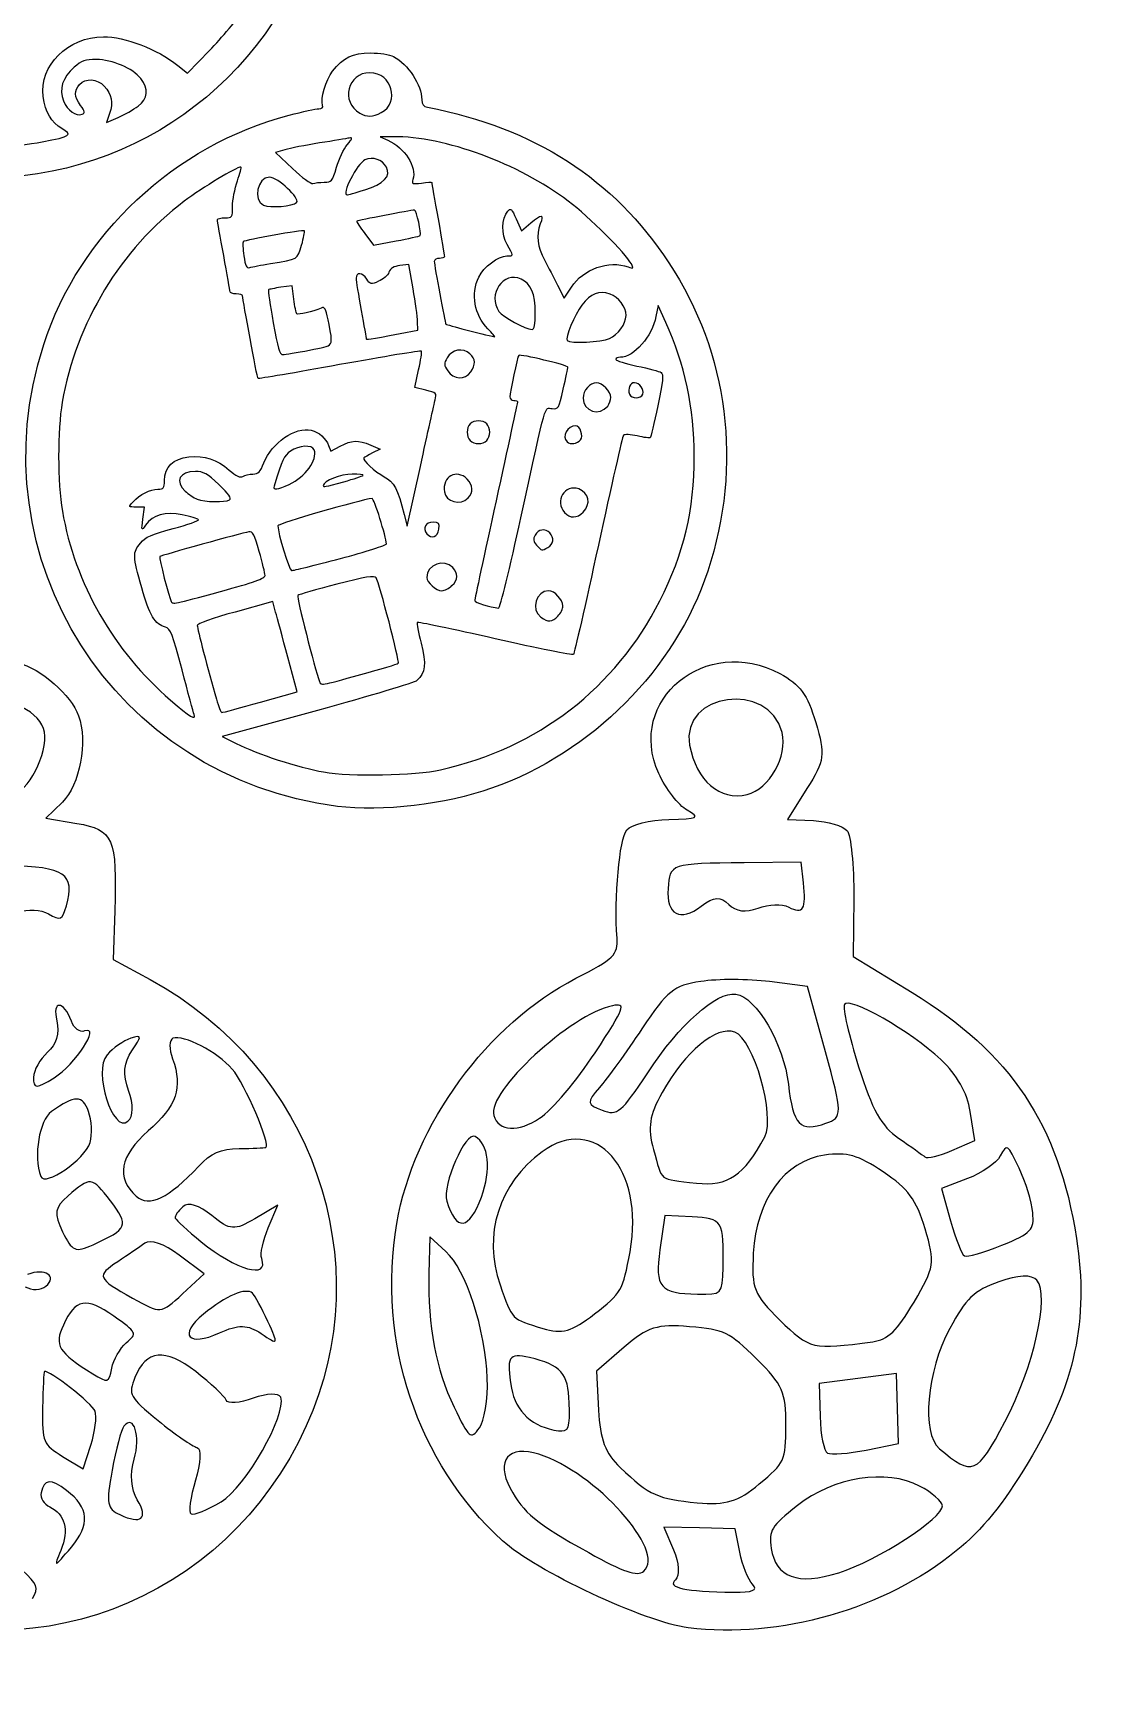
# Model space of a CAD drawing. Extents: x 0 to 701, y 0 to 378.
# Drawn here: x 567 to 700.9, y 7.7 to 216.4 of the extents above; entities that cross this region are included whole.
import ezdxf

# ---------------------------------------------------------------- set-up
doc = ezdxf.new("R2010")
doc.units = 0
doc.layers.add('Calque_1', color=7, linetype='CONTINUOUS')

msp = doc.modelspace()

# ---------------------------------------------------------------- linework, layer by layer
at = {"layer": 'Calque_1', "color": 7}
for p, q in [((586.610467, 211.324626), (589.398323, 214.200136)), ((585.360863, 212.308171), (586.610467, 211.324626)), ((580.332122, 207.14538), (580.332122, 207.14538)), ((576.714353, 206.198021), (576.330255, 205.08068)), ((576.330255, 205.08068), (577.808413, 205.71431)), ((611.162437, 206.320127), (611.162437, 206.320127)), ((568.188646, 202.612862), (568.188468, 202.612806)), ((612.648497, 203.263124), (611.025353, 203.250507)), ((611.025353, 203.250507), (611.995955, 202.8253)), ((598.962471, 201.604275), (597.776467, 201.251776)), ((597.776467, 201.251776), (599.9222, 199.220407)), ((603.933554, 197.485235), (603.933554, 197.485235)), ((609.073531, 196.532973), (609.073531, 196.532973)), ((600.443896, 194.921408), (600.443896, 194.921408)), ((628.284978, 192.839553), (628.940194, 191.34996)), ((628.940194, 191.34996), (630.156304, 192.363294)), ((609.084029, 190.983966), (610.18817, 189.529761)), ((610.18817, 189.529761), (613.060859, 190.048798)), ((616.096124, 190.732833), (616.096124, 190.732833)), ((597.109367, 187.180512), (597.109367, 187.180512)), ((614.652966, 187.054638), (613.536742, 186.923575)), ((615.205819, 183.985504), (614.652966, 187.054638)), ((599.890687, 184.368373), (598.44535, 184.169134)), ((600.089648, 182.679172), (599.890687, 184.368373)), ((633.544906, 184.426645), (634.379474, 182.789438)), ((634.379474, 182.789438), (635.290002, 184.194824)), ((646.277799, 181.881518), (646.014287, 180.461336)), ((647.271021, 179.713998), (646.277799, 181.881518)), ((615.823976, 178.714616), (615.791314, 179.815489)), ((630.699689, 180.932347), (630.699689, 180.932347)), ((613.584616, 178.300432), (615.823976, 178.714616)), ((613.584616, 178.300432), (613.584616, 178.300432)), ((624.703832, 178.905635), (624.703832, 178.905635)), ((640.126001, 177.673857), (640.126001, 177.673857)), ((602.067932, 176.200454), (602.067932, 176.200454)), ((615.431124, 171.480088), (615.917366, 173.708396)), ((622.523893, 173.427612), (622.523893, 173.427612)), ((616.831855, 171.125384), (615.431124, 171.480088)), ((639.897052, 169.106833), (639.897052, 169.106833)), ((644.341605, 170.625594), (644.341605, 170.625535)), ((604.497578, 164.102613), (604.774381, 163.374686)), ((604.774381, 163.374686), (605.975696, 164.022177)), ((609.835982, 164.164133), (611.025353, 163.65854)), ((611.025353, 163.65854), (610.065624, 163.156511)), ((624.557458, 164.734021), (624.557458, 164.734021)), ((636.441066, 164.80998), (636.441066, 164.80998)), ((614.478228, 153.892201), (616.134292, 161.452515)), ((599.508669, 159.165143), (599.508669, 159.165143)), ((606.436307, 159.514419), (606.436307, 159.514419)), ((591.920249, 157.21952), (591.920249, 157.21952)), ((622.199276, 157.454035), (622.199276, 157.454035)), ((581.153182, 156.305051), (580.124267, 156.305051)), ((580.942455, 154.776921), (581.153182, 156.305051)), ((614.100152, 155.339895), (614.478228, 153.892201)), ((628.889725, 154.938447), (628.889725, 154.938447)), ((636.777944, 155.66162), (636.777944, 155.66162)), ((618.484452, 153.492813), (618.484452, 153.492813)), ((632.320259, 151.168936), (632.320259, 151.168936)), ((605.986807, 149.775256), (605.986807, 149.775256)), ((620.142734, 146.331828), (620.142734, 146.331828)), ((590.789903, 145.594354), (590.789903, 145.594354)), ((597.430122, 144.306245), (592.633103, 142.986603)), ((597.777438, 142.986603), (597.430122, 144.306245)), ((633.578855, 142.471225), (633.578855, 142.471225)), ((600.527739, 132.867007), (599.326247, 137.266974)), ((608.573959, 135.05168), (608.573959, 135.05168)), ((595.838867, 131.556496), (600.527739, 132.867007)), ((595.838867, 131.556496), (595.838867, 131.556496)), ((587.433329, 130.004717), (587.43319, 130.004717)), ((603.067552, 130.50619), (590.992192, 127.219198)), ((590.992192, 127.219198), (592.793085, 126.303402)), ((618.703142, 122.982817), (618.703142, 122.982817)), ((657.585004, 119.855469), (657.585004, 119.855469)), ((665.157578, 120.595063), (662.684178, 116.693538)), ((570.729568, 118.881361), (568.61515, 116.839179)), ((605.621725, 118.339619), (605.621725, 118.339619)), ((568.61515, 116.839179), (572.572708, 116.172872)), ((662.684178, 116.693538), (665.99278, 116.532686)), ((664.413805, 111.259467), (657.212137, 111.189964)), ((664.718932, 108.664532), (664.413805, 111.259467)), ((671.096906, 106.755869), (671.021679, 99.314338)), ((577.370499, 105.08192), (577.169894, 98.927765)), ((651.76327, 105.697779), (651.763131, 105.697541)), ((577.169894, 98.927765), (581.86556, 96.376425)), ((671.021679, 99.314338), (678.510311, 94.724362)), ((665.231616, 95.477088), (660.40663, 96.111902)), ((667.516751, 87.206336), (665.231616, 95.477088)), ((568.848001, 87.148163), (568.848001, 87.148104)), ((576.391915, 86.829033), (576.391915, 86.829033)), ((584.707846, 86.318685), (584.707846, 86.318685)), ((644.971488, 84.565924), (644.971488, 84.565825)), ((569.334323, 79.628157), (569.334323, 79.628058)), ((686.464765, 75.980875), (685.877229, 79.628513)), ((631.253216, 78.787013), (631.253216, 78.787013)), ((683.538735, 74.707939), (686.464765, 75.980875)), ((683.538735, 74.707939), (683.538735, 74.707939)), ((685.509552, 71.126892), (682.224045, 69.880595)), ((571.432538, 68.922372), (571.432538, 68.922372)), ((651.138359, 70.566175), (651.138359, 70.566175)), ((682.224045, 69.880595), (683.372753, 65.769156)), ((598.056241, 67.771308), (595.158694, 66.052773)), ((596.839596, 64.903709), (598.056241, 67.771308)), ((623.876731, 68.787288), (623.876731, 68.787288)), ((585.05738, 66.115621), (585.05738, 66.115621)), ((647.127559, 66.449784), (646.517642, 62.090203)), ((650.606957, 66.279187), (647.127559, 66.449784)), ((617.320831, 63.730521), (617.214546, 59.080192)), ((619.37141, 61.876644), (617.320831, 63.730521)), ((689.875372, 62.689603), (689.875372, 62.689603)), ((577.757726, 60.596339), (577.757726, 60.596339)), ((588.719517, 59.057414), (585.546157, 61.436632)), ((585.968165, 56.509303), (588.719517, 59.057414)), ((651.283524, 56.481038), (651.283524, 56.481038)), ((570.853203, 52.561093), (570.853203, 52.561093)), ((588.616263, 53.940513), (588.616263, 53.940513)), ((631.673461, 52.121457), (631.673461, 52.121457)), ((673.503536, 50.450974), (673.503536, 50.450974)), ((641.968587, 49.738655), (638.474493, 46.701964)), ((638.474493, 46.701964), (638.71806, 41.779408)), ((676.504575, 46.426211), (671.612681, 45.792347)), ((676.630528, 41.977043), (676.504575, 46.426211)), ((579.933763, 45.910159), (579.933763, 45.910159)), ((624.621177, 45.775808), (624.621177, 45.775808)), ((671.612681, 45.792347), (666.720687, 45.158424)), ((666.720687, 45.158424), (666.824951, 40.956764)), ((568.231865, 42.057756), (568.231865, 42.057756)), ((676.756421, 37.527954), (676.630528, 41.977043)), ((690.263847, 40.295071), (690.263847, 40.295071)), ((633.656122, 39.153475), (633.656122, 39.153475)), ((570.762348, 35.908909), (573.354273, 34.309098)), ((573.354273, 34.309098), (574.345673, 37.349354)), ((672.684616, 36.708894), (676.756421, 37.527954)), ((672.684616, 36.708894), (672.684616, 36.708894)), ((577.043228, 34.154801), (577.043228, 34.154801)), ((568.030408, 31.304553), (568.030309, 31.304811)), ((651.239652, 30.033993), (651.239652, 30.033993)), ((626.533821, 25.209106), (626.533821, 25.209106)), ((651.520059, 26.837301), (646.991802, 26.937802)), ((646.991802, 26.937802), (648.253568, 24.037661)), ((656.048317, 26.736801), (651.520059, 26.837301)), ((656.641101, 23.740952), (656.048317, 26.736801)), ((644.466429, 21.331053), (644.466429, 21.331053)), ((669.191769, 21.146749), (669.191769, 21.146749)), ((655.854763, 18.669547), (655.854763, 18.669547))]:
    msp.add_line(p, q, dxfattribs=at)
for points in [[(603.648511, 231.647329), (598.312405, 211.412167), (580.682211, 197.8139), (559.991418, 197.974315)], [(589.398323, 214.200136), (590.931622, 215.781707), (592.957819, 218.219975), (593.90093, 219.618528)], [(568.309369, 208.346809), (567.769411, 212.286306), (571.437113, 215.939097), (575.940572, 215.946955)], [(575.940572, 215.946955), (578.679029, 215.951808), (582.709933, 214.394718), (585.360863, 212.308171)], [(575.037333, 213.052585), (573.623807, 213.055101), (573.184487, 212.901503), (572.242981, 212.074842)], [(580.679458, 210.640649), (579.663596, 211.932103), (577.051349, 213.048802), (575.037333, 213.052585)], [(605.0023, 211.580863), (606.306156, 213.299963), (607.541637, 213.889784), (609.841587, 213.891148)], [(609.841587, 213.891148), (610.957117, 213.891148), (612.242592, 213.689729), (612.720773, 213.438507)], [(612.720773, 213.438507), (614.592158, 212.455315), (616.30384, 209.836746), (616.30384, 207.957073)], [(572.242981, 212.074842), (570.728637, 210.745224), (570.263548, 209.284623), (570.882676, 207.802816)], [(603.726848, 207.257557), (603.433526, 208.02628), (604.151094, 210.458561), (605.0023, 211.580863)], [(609.745721, 211.382968), (606.892384, 211.382968), (605.970704, 207.677204), (608.46609, 206.238025)], [(611.162437, 206.320127), (613.590241, 207.582697), (612.526823, 211.382968), (609.745721, 211.382968)], [(573.038985, 207.234862), (572.234226, 208.365067), (572.196653, 209.111889), (572.905208, 209.894816)], [(572.905208, 209.894816), (573.675859, 210.746388), (575.151303, 210.641288), (576.050779, 209.670723)], [(576.050779, 209.670723), (577.004664, 208.641429), (577.201051, 207.613744), (576.714353, 206.198021)], [(580.332122, 207.14538), (581.591035, 208.105623), (581.712452, 209.327387), (580.679458, 210.640649)], [(570.655291, 204.299789), (569.32745, 205.083221), (568.579933, 206.372814), (568.309369, 208.346809)], [(570.882676, 207.802816), (571.3913, 206.585574), (572.454421, 205.819604), (573.224933, 206.115271)], [(573.224933, 206.115271), (573.630026, 206.27072), (573.601009, 206.44559), (573.038985, 207.234862)], [(577.808413, 205.71431), (578.621411, 206.062788), (579.757085, 206.706779), (580.332122, 207.14538)], [(599.478681, 205.994369), (601.205238, 206.445493), (602.905412, 206.814591), (603.256867, 206.814591)], [(603.256867, 206.814591), (603.668061, 206.814591), (603.835628, 206.972516), (603.726848, 207.257557)], [(616.30384, 207.957073), (616.30384, 207.374301), (616.504782, 207.109747), (617.023627, 207.009526)], [(617.023627, 207.009526), (630.610162, 204.385092), (640.614105, 197.940043), (647.64674, 187.280498)], [(568.359184, 176.894907), (572.89372, 190.897647), (584.989798, 202.208536), (599.478681, 205.994369)], [(608.46609, 206.238025), (609.334072, 205.737433), (610.085986, 205.760314), (611.162437, 206.320127)], [(555.328433, 202.126881), (558.214235, 201.725686), (564.904169, 201.978495), (568.188646, 202.612862)], [(568.188468, 202.612806), (571.836541, 203.317389), (572.060618, 203.470626), (570.655291, 204.299789)], [(607.110637, 203.100746), (606.800439, 203.036454), (605.107059, 202.752753), (603.347564, 202.470311)], [(606.865862, 202.251053), (607.524722, 203.038514), (607.5701, 203.195974), (607.110637, 203.100746)], [(611.995955, 202.8253), (614.147788, 201.88254), (615.705173, 199.457333), (615.195579, 197.842686)], [(634.893743, 195.090599), (628.536091, 199.90363), (619.252231, 203.314341), (612.648497, 203.263124)], [(603.347564, 202.470311), (601.588068, 202.187843), (599.614775, 201.798154), (598.962471, 201.604275)], [(605.50211, 199.385083), (605.807356, 200.429724), (606.421036, 201.719423), (606.865862, 202.251053)], [(611.828408, 199.40893), (611.32119, 200.362063), (610.093988, 200.774445), (609.108569, 200.322944)], [(593.373014, 199.41511), (592.787974, 199.41511), (588.518099, 196.838318), (586.191529, 195.081251)], [(592.926346, 197.653693), (593.264947, 198.622474), (593.465928, 199.41511), (593.373014, 199.41511)], [(599.9222, 199.220407), (601.10236, 198.103154), (602.259644, 197.255572), (602.493981, 197.33692)], [(603.933554, 197.485235), (604.894471, 197.485235), (604.975917, 197.584349), (605.50211, 199.385083)], [(609.108569, 200.322944), (608.107543, 199.864254), (606.06657, 195.876205), (606.832844, 195.876205)], [(609.073531, 196.532973), (611.51001, 197.289799), (612.439692, 198.260322), (611.828408, 199.40893)], [(592.310744, 194.436513), (592.310744, 195.237191), (592.587765, 196.684933), (592.926346, 197.653693)], [(596.979275, 198.128249), (595.466, 198.128249), (594.842377, 195.177275), (596.22962, 194.580866)], [(600.443896, 194.921408), (600.949252, 195.433756), (598.038177, 198.128249), (596.979275, 198.128249)], [(602.493981, 197.33692), (602.728298, 197.418247), (603.376125, 197.485017), (603.933554, 197.485235)], [(606.832844, 195.876205), (606.902307, 195.876205), (607.910602, 196.171745), (609.073531, 196.532973)], [(615.195579, 197.842686), (615.018266, 197.28086), (615.123838, 197.23774), (616.291421, 197.395226)], [(616.291421, 197.395226), (617.002057, 197.491111), (617.584085, 197.514266), (617.584818, 197.446744)], [(617.584818, 197.446744), (617.584818, 197.379202), (617.945484, 195.304575), (618.384586, 192.836503)], [(586.191529, 195.081251), (578.106647, 188.975383), (572.464443, 179.682168), (570.714197, 169.588697)], [(591.351016, 192.980757), (592.275983, 192.980757), (592.310744, 193.033484), (592.310744, 194.436513)], [(596.22962, 194.580866), (597.102732, 194.205484), (599.965953, 194.436849), (600.443896, 194.921408)], [(627.216509, 193.828438), (627.574778, 194.262568), (627.716893, 194.131069), (628.284978, 192.839553)], [(642.890484, 187.125409), (642.176165, 188.46767), (637.532789, 193.092707), (634.893743, 195.090599)], [(590.394338, 192.739468), (590.391763, 192.872175), (590.823179, 192.980757), (591.351016, 192.980757)], [(591.194105, 188.185757), (590.755914, 190.55758), (590.396001, 192.606762), (590.394338, 192.739468)], [(608.091599, 192.55051), (608.030157, 192.488732), (608.476766, 191.783773), (609.084029, 190.983966)], [(615.379922, 193.945913), (614.917251, 193.945913), (608.200398, 192.659924), (608.091599, 192.55051)], [(616.096124, 190.732833), (616.325826, 190.965922), (615.661558, 193.945913), (615.379922, 193.945913)], [(618.384586, 192.836503), (618.823707, 190.368404), (619.183006, 188.233017), (619.183006, 188.091179)], [(627.140529, 189.598947), (626.399312, 190.862351), (626.435578, 192.882158), (627.216509, 193.828438)], [(630.156304, 192.363294), (631.527761, 193.506019), (631.826708, 193.465138), (631.348468, 192.200144)], [(631.348468, 192.200144), (630.806806, 190.767396), (630.970927, 189.320322), (631.864955, 187.646511)], [(601.42569, 191.321002), (601.272047, 191.475477), (593.890313, 190.172453), (593.671307, 189.952219)], [(601.069164, 189.510647), (601.338064, 190.433113), (601.498501, 191.247775), (601.42569, 191.321002)], [(613.060859, 190.048798), (614.640884, 190.334316), (616.006735, 190.642097), (616.096124, 190.732833)], [(591.990841, 183.601307), (591.990841, 183.750909), (591.632315, 185.813908), (591.194105, 188.185757)], [(593.671307, 189.952219), (593.590693, 189.871109), (593.625692, 189.066436), (593.749109, 188.164009)], [(593.749109, 188.164009), (593.929294, 186.846388), (594.077529, 186.553917), (594.501736, 186.678999)], [(597.109367, 187.180512), (600.69907, 187.777356), (600.53594, 187.681352), (601.069164, 189.510647)], [(619.183006, 188.091179), (619.183006, 187.949341), (618.895091, 187.833291), (618.5432, 187.833291)], [(623.547499, 185.471861), (624.145809, 186.739846), (626.016878, 188.154997), (627.095013, 188.154997)], [(627.095013, 188.154997), (627.981951, 188.154997), (627.982248, 188.164306), (627.140529, 189.598947)], [(594.501736, 186.678999), (594.792265, 186.764664), (595.965711, 186.990345), (597.109367, 187.180512)], [(609.33324, 185.198227), (608.769909, 186.051433), (607.986225, 186.123254), (607.986225, 185.321605)], [(612.149737, 186.076271), (612.000788, 185.68235), (611.410856, 185.16505), (610.838751, 184.926752)], [(613.536742, 186.923575), (612.747076, 186.830879), (612.34131, 186.582974), (612.149737, 186.076271)], [(618.5432, 187.833291), (618.191289, 187.833291), (617.903374, 187.665823), (617.903374, 187.461118)], [(617.903374, 187.461118), (617.903374, 186.912246), (619.250053, 179.65121), (619.37959, 179.501826)], [(628.911691, 185.214073), (626.65609, 186.247602), (624.609055, 183.259557), (626.103157, 181.114393)], [(631.864955, 187.646511), (632.329925, 186.776053), (633.085879, 185.327111), (633.544906, 184.426645)], [(635.290002, 184.194824), (636.762376, 186.4674), (640.05531, 187.640351), (642.483767, 186.757256)], [(642.483767, 186.757256), (643.158909, 186.511748), (643.198166, 186.547262), (642.890484, 187.125409)], [(647.64674, 187.280498), (655.221573, 175.799124), (657.016226, 161.588985), (652.584825, 148.180832)], [(596.880379, 183.849667), (596.814619, 183.783512), (597.081103, 181.902078), (597.472569, 179.668739)], [(598.44535, 184.169134), (597.650396, 184.059582), (596.946158, 183.915803), (596.880379, 183.849667)], [(607.986225, 185.321605), (607.986225, 185.001841), (608.27414, 183.164285), (608.626051, 181.238088)], [(610.838751, 184.926752), (609.875576, 184.525522), (609.764102, 184.545626), (609.33324, 185.198227)], [(615.791314, 179.815489), (615.773488, 180.420989), (615.509876, 182.297485), (615.205819, 183.985504)], [(624.703832, 178.905635), (622.963074, 180.72057), (622.512583, 183.278631), (623.547499, 185.471861)], [(630.699689, 180.932347), (630.699689, 183.362791), (630.166782, 184.638996), (628.911691, 185.214073)], [(640.188611, 183.312105), (638.776491, 183.780798), (637.725412, 183.370258), (636.625866, 181.920518)], [(592.790609, 183.329258), (592.350755, 183.329258), (591.990841, 183.451665), (591.990841, 183.601307)], [(593.595744, 183.087969), (593.592773, 183.220676), (593.230502, 183.329258), (592.790609, 183.329258)], [(595.546476, 172.598609), (595.435557, 172.683086), (593.608697, 182.50633), (593.595744, 183.087969)], [(600.468556, 180.808989), (600.369561, 180.908519), (600.199062, 181.750099), (600.089648, 182.679172)], [(604.425738, 180.055431), (604.15052, 181.468542), (603.999056, 181.728173), (603.559915, 181.539352)], [(636.625866, 181.920518), (635.674199, 180.665764), (634.460683, 177.723949), (634.767493, 177.415395)], [(642.216373, 180.594657), (642.216373, 181.667563), (641.252762, 182.958926), (640.188611, 183.312105)], [(597.472569, 179.668739), (598.032493, 176.474266), (598.291469, 175.612146), (598.68656, 175.627298)], [(603.559915, 181.539352), (602.451772, 181.062816), (600.641432, 180.635123), (600.468556, 180.808989)], [(602.067932, 176.200454), (605.312438, 176.824592), (605.117121, 176.505244), (604.425738, 180.055431)], [(608.626051, 181.238088), (608.977942, 179.311916), (609.265857, 177.684929), (609.265857, 177.622597)], [(626.103157, 181.114393), (626.603898, 180.395419), (629.468704, 178.834884), (630.299806, 178.828348)], [(630.299806, 178.828348), (630.579322, 178.825773), (630.699689, 179.459439), (630.699689, 180.932347)], [(640.126001, 177.673857), (641.188568, 178.120347), (642.216373, 179.556434), (642.216373, 180.594657)], [(646.014287, 180.461336), (645.551496, 177.967278), (643.214824, 175.291213), (641.496586, 175.287549)], [(650.871618, 162.739376), (650.869043, 168.855086), (649.683059, 174.450168), (647.271021, 179.713998)], [(609.265857, 177.622597), (609.265857, 177.50837), (609.50675, 177.546142), (613.584616, 178.300432)], [(619.37959, 179.501826), (619.460938, 179.40794), (623.962773, 178.235207), (625.563951, 177.890764)], [(625.563951, 177.890764), (625.642466, 177.87373), (625.255398, 178.330578), (624.703832, 178.905635)], [(634.767493, 177.415395), (635.147946, 177.032764), (639.047985, 177.220871), (640.126001, 177.673857)], [(605.621725, 118.339619), (577.319734, 121.936888), (559.586187, 149.803818), (568.359184, 176.894907)], [(598.68656, 175.627298), (598.962788, 175.637796), (600.484382, 175.895782), (602.067932, 176.200454)], [(616.265929, 176.075095), (616.190247, 176.151233), (611.525163, 175.379037), (605.899042, 174.359115)], [(615.917366, 173.708396), (616.18478, 174.933954), (616.341632, 175.998997), (616.265929, 176.075095)], [(622.410359, 175.743169), (621.538534, 176.536618), (620.113123, 176.288932), (619.532045, 175.242963)], [(622.523893, 173.427612), (623.185823, 174.377991), (623.151993, 175.068206), (622.410359, 175.743169)], [(628.604326, 175.538385), (628.441909, 175.375056), (627.500621, 170.889324), (627.500621, 170.278694)], [(634.848504, 174.040242), (634.859992, 174.273906), (628.794137, 175.729265), (628.604326, 175.538385)], [(605.899042, 174.359115), (600.272942, 173.339233), (595.614295, 172.546973), (595.546476, 172.598609)], [(619.532045, 175.242963), (619.110255, 174.483761), (619.118316, 174.307538), (619.609312, 173.553961)], [(619.609312, 173.553961), (620.317531, 172.466952), (621.809751, 172.402263), (622.523893, 173.427612)], [(634.261464, 171.264865), (634.578852, 172.680432), (634.843018, 173.929323), (634.848504, 174.040242)], [(641.496586, 175.287549), (641.188686, 175.287549), (640.936741, 175.164191), (640.936741, 175.014905)], [(640.936741, 175.014905), (640.936741, 174.8656), (642.138016, 174.489941), (643.606211, 174.1801)], [(643.606211, 174.1801), (645.074405, 173.870239), (646.457251, 173.503849), (646.679247, 173.365893)], [(646.679247, 173.365893), (646.996001, 173.168992), (646.900511, 172.261276), (646.235333, 169.146565)], [(632.846828, 168.781404), (633.647546, 168.695104), (633.709799, 168.8043), (634.261464, 171.264865)], [(638.482634, 172.069168), (637.633686, 172.069168), (636.777944, 171.084304), (636.777944, 170.107265)], [(640.296936, 170.200358), (640.296936, 170.931018), (639.191982, 172.069168), (638.482634, 172.069168)], [(643.286842, 172.069168), (642.74215, 172.069168), (642.398538, 171.285583), (642.651969, 170.621435)], [(644.341605, 170.625535), (644.561324, 171.201324), (643.927242, 172.069168), (643.286842, 172.069168)], [(570.714197, 169.588697), (570.095724, 166.022149), (570.104399, 159.40655), (570.73242, 155.785592)], [(616.134292, 161.452515), (617.045097, 165.610698), (617.889846, 169.408355), (618.011461, 169.891764)], [(618.011461, 169.891764), (618.219138, 170.717261), (618.147456, 170.79223), (616.831855, 171.125384)], [(628.460329, 169.669847), (628.460329, 169.588836), (627.236692, 163.932391), (625.741125, 157.099946)], [(627.500621, 170.278694), (627.500621, 170.024848), (627.716557, 169.817151), (627.980465, 169.817151)], [(627.980465, 169.817151), (628.244413, 169.817151), (628.460329, 169.750857), (628.460329, 169.669847)], [(628.889725, 154.938447), (632.224928, 170.227434), (631.842514, 168.889609), (632.846828, 168.781404)], [(636.777944, 170.107265), (636.777944, 168.432226), (638.850173, 167.767582), (639.897052, 169.106833)], [(639.897052, 169.106833), (640.116989, 169.388211), (640.296936, 169.880276), (640.296936, 170.200358)], [(642.651969, 170.621435), (642.891356, 169.994068), (644.101782, 169.996999), (644.341605, 170.625594)], [(646.235333, 169.146565), (645.769195, 166.963913), (645.341165, 165.131171), (645.284141, 165.07381)], [(623.501765, 167.243409), (623.132285, 167.243409), (622.657214, 167.069682), (622.446071, 166.857351)], [(624.557458, 166.857351), (624.346316, 167.069682), (623.871264, 167.243409), (623.501765, 167.243409)], [(596.284822, 161.914632), (597.239163, 164.427705), (600.305208, 166.532457), (602.30013, 166.043957)], [(602.30013, 166.043957), (603.247994, 165.811858), (604.150936, 165.014151), (604.497578, 164.102613)], [(622.446071, 166.857351), (622.234929, 166.64502), (622.062172, 166.167255), (622.062172, 165.795696)], [(622.062172, 165.795696), (622.062172, 165.424116), (622.234929, 164.946352), (622.446071, 164.734021)], [(624.941358, 165.795696), (624.941358, 166.167255), (624.768601, 166.64502), (624.557458, 166.857351)], [(624.557458, 164.734021), (624.768601, 164.946352), (624.941358, 165.424116), (624.941358, 165.795696)], [(635.83313, 166.599979), (634.76583, 166.599979), (634.055927, 165.262293), (634.751846, 164.562432)], [(636.441066, 164.80998), (636.845922, 165.300521), (636.404562, 166.599979), (635.83313, 166.599979)], [(641.893915, 165.406448), (641.772835, 165.266631), (640.339996, 158.999417), (638.70982, 151.479312)], [(643.647251, 165.315079), (642.803987, 165.505107), (642.014995, 165.546246), (641.893915, 165.406448)], [(645.284141, 165.07381), (645.227117, 165.016468), (644.490514, 165.125031), (643.647251, 165.315079)], [(586.773855, 162.657177), (588.813006, 162.854217), (590.267771, 162.378552), (591.885924, 160.985624)], [(599.662233, 163.378231), (598.838638, 162.788458), (598.624683, 162.335571), (597.574436, 158.959209)], [(599.508669, 159.165143), (601.549821, 160.112512), (603.134381, 162.309604), (602.664559, 163.540886)], [(602.664559, 163.540886), (602.399125, 164.236449), (600.734782, 164.146267), (599.662233, 163.378231)], [(605.975696, 164.022177), (607.422062, 164.8018), (608.263088, 164.832699), (609.835982, 164.164133)], [(610.065624, 163.156511), (609.537787, 162.880402), (609.045365, 162.600628), (608.971346, 162.534789)], [(622.446071, 164.734021), (622.657214, 164.521689), (623.132285, 164.347962), (623.501765, 164.347962)], [(623.501765, 164.347962), (623.871264, 164.347962), (624.346316, 164.521689), (624.557458, 164.734021)], [(634.751846, 164.562432), (635.119464, 164.192735), (636.043441, 164.328155), (636.441066, 164.80998)], [(583.673227, 159.665131), (583.673227, 161.386696), (584.791273, 162.465584), (586.773855, 162.657177)], [(587.595251, 160.809084), (585.580622, 160.809084), (584.956008, 159.592459), (586.312629, 158.310768)], [(590.579791, 159.1449), (589.094067, 160.557991), (588.643755, 160.809084), (587.595251, 160.809084)], [(591.885924, 160.985624), (592.788172, 160.208972), (593.285883, 159.978359), (593.612005, 160.185877)], [(594.906532, 160.482447), (595.599499, 160.486607), (595.835698, 160.731956), (596.284822, 161.914632)], [(608.971346, 162.534789), (608.710449, 162.30275), (610.399907, 160.739047), (611.555428, 160.143074)], [(622.062172, 159.843929), (620.719851, 161.193855), (618.900281, 160.179915), (619.175499, 158.235342)], [(646.508788, 144.401537), (649.559265, 150.399196), (650.873579, 155.923528), (650.871618, 162.739376)], [(582.857574, 158.557068), (583.573954, 158.557068), (583.673227, 158.691914), (583.673227, 159.665131)], [(591.920249, 157.21952), (592.214898, 157.407568), (591.839476, 157.946774), (590.579791, 159.1449)], [(593.612005, 160.185877), (593.864029, 160.346274), (594.446573, 160.479714), (594.906532, 160.482447)], [(597.574436, 158.959209), (597.401323, 158.402672), (598.004208, 158.466867), (599.508669, 159.165143)], [(607.479701, 160.486151), (606.086516, 160.486151), (603.827428, 159.593271), (603.827428, 159.044379)], [(603.827428, 159.044379), (603.827428, 158.799565), (603.951202, 158.821848), (606.436307, 159.514419)], [(606.436307, 159.514419), (607.690784, 159.864013), (608.792648, 160.225946), (608.884889, 160.318703)], [(608.884889, 160.318703), (608.97713, 160.411459), (608.344792, 160.486824), (607.479701, 160.486151)], [(611.555428, 160.143074), (612.763457, 159.520005), (613.246728, 158.607853), (614.100152, 155.339895)], [(622.199276, 157.454035), (622.883964, 158.142586), (622.830703, 159.071059), (622.062172, 159.843929)], [(636.211266, 158.590264), (634.45482, 159.26184), (633.131534, 157.047437), (634.428199, 155.606517)], [(580.124267, 156.305051), (579.098898, 156.305051), (579.097472, 156.307626), (579.704022, 156.98142)], [(579.704022, 156.98142), (580.519179, 157.887234), (581.859797, 158.557068), (582.857574, 158.557068)], [(586.312629, 158.310768), (586.708611, 157.936633), (587.392408, 157.486261), (587.832183, 157.30992)], [(587.832183, 157.30992), (588.809064, 156.918197), (591.359691, 156.861806), (591.920249, 157.21952)], [(610.020642, 157.396417), (608.423604, 157.195217), (598.068007, 154.185068), (598.064758, 153.9211)], [(611.820168, 151.638026), (611.807095, 152.483666), (610.262407, 157.42688), (610.020642, 157.396417)], [(619.175499, 158.235342), (619.358674, 156.941173), (621.212887, 156.462081), (622.199276, 157.454035)], [(625.741125, 157.099946), (624.245557, 150.267559), (623.0219, 144.563498), (623.0219, 144.424315)], [(636.777944, 155.66162), (637.804997, 156.694476), (637.536196, 158.08368), (636.211266, 158.590264)], [(570.73242, 155.785592), (572.325141, 146.600708), (577.262393, 137.969747), (584.440174, 131.822643)], [(581.284562, 154.006607), (580.739215, 153.259031), (580.73458, 153.269489), (580.942455, 154.776921)], [(585.939584, 155.308877), (583.742967, 155.743483), (582.246132, 155.324921), (581.284562, 154.006607)], [(584.774714, 153.57315), (586.6214, 154.065414), (588.068262, 154.572374), (587.989965, 154.699772)], [(587.989965, 154.699772), (587.911688, 154.827171), (586.989018, 155.10126), (585.939584, 155.308877)], [(626.061028, 143.475678), (626.236973, 143.454841), (627.50991, 148.61308), (628.889725, 154.938447)], [(634.428199, 155.606517), (635.118058, 154.839947), (635.981009, 154.860209), (636.777944, 155.66162)], [(580.625741, 151.732346), (581.269607, 152.501868), (582.043031, 152.845025), (584.774714, 153.57315)], [(594.363602, 153.147042), (593.508632, 153.005244), (583.220221, 150.146994), (583.074461, 150.010801)], [(595.698871, 150.675029), (595.091846, 152.839023), (594.879277, 153.232569), (594.363602, 153.147042)], [(598.064758, 153.9211), (598.053072, 152.968759), (599.491041, 148.260476), (599.797059, 148.249265)], [(617.754624, 154.374779), (616.786279, 154.374779), (616.374472, 153.616725), (616.958422, 152.90916)], [(616.958422, 152.90916), (617.562991, 152.176578), (618.36878, 152.484775), (618.484452, 153.492813)], [(618.484452, 153.492813), (618.571821, 154.254055), (618.471974, 154.374779), (617.754624, 154.374779)], [(630.685468, 152.739414), (630.400921, 152.204744), (630.44103, 151.944519), (630.883736, 151.452553)], [(632.55515, 153.023565), (631.96502, 153.617042), (631.081014, 153.482711), (630.685468, 152.739414)], [(632.320259, 151.168936), (633.017644, 151.544259), (633.131574, 152.443874), (632.55515, 153.023565)], [(580.789268, 146.045914), (579.642442, 150.139408), (579.630815, 150.543312), (580.625741, 151.732346)], [(596.443931, 147.618709), (596.431057, 147.884123), (596.095962, 149.259482), (595.698871, 150.675029)], [(605.986807, 149.775256), (609.197879, 150.621629), (611.822901, 151.459862), (611.820168, 151.638026)], [(630.883736, 151.452553), (631.531187, 150.733063), (631.516015, 150.736074), (632.320259, 151.168936)], [(638.70982, 151.479312), (637.079644, 143.959167), (635.654174, 137.712196), (635.542126, 137.597118)], [(583.074461, 150.010801), (582.953005, 149.897307), (584.264149, 144.758776), (584.526215, 144.3211)], [(599.797059, 148.249265), (599.990356, 148.242134), (602.775716, 148.928863), (605.986807, 149.775256)], [(620.253119, 148.638968), (619.195623, 149.814058), (616.943646, 148.961644), (616.943646, 147.386274)], [(620.142734, 146.331828), (620.921189, 147.11468), (620.956703, 147.857106), (620.253119, 148.638968)], [(590.789903, 145.594354), (594.995386, 146.736485), (596.461005, 147.261212), (596.443931, 147.618709)], [(605.532672, 146.508606), (602.923258, 145.834752), (600.69705, 145.193539), (600.585477, 145.083749)], [(610.521621, 147.335825), (610.334861, 147.639724), (609.155512, 147.44417), (605.532672, 146.508606)], [(613.339128, 136.487074), (613.528938, 136.677934), (610.936162, 146.661298), (610.521621, 147.335825)], [(616.943646, 147.386274), (616.943646, 146.753519), (618.147793, 145.688398), (618.863103, 145.688398)], [(618.863103, 145.688398), (619.214994, 145.688398), (619.790823, 145.977936), (620.142734, 146.331828)], [(652.584825, 148.180832), (648.479486, 135.759325), (637.933623, 125.165846), (625.161572, 120.633726)], [(583.810687, 141.057936), (582.499939, 141.388772), (581.744757, 142.635485), (580.789268, 146.045914)], [(584.526215, 144.3211), (584.746925, 143.952551), (584.737378, 143.95061), (590.789903, 145.594354)], [(600.585477, 145.083749), (600.422941, 144.923748), (602.734596, 135.757859), (603.333025, 134.18958)], [(618.703142, 122.982817), (631.058909, 125.770791), (640.881242, 133.336948), (646.508788, 144.401537)], [(623.0219, 144.424315), (623.0219, 144.211805), (624.96271, 143.606028), (626.061028, 143.475678)], [(632.404399, 145.688398), (630.824771, 145.688398), (630.1034, 143.249462), (631.410682, 142.328615)], [(634.218681, 143.758106), (634.218681, 144.539968), (633.139278, 145.688398), (632.404399, 145.688398)], [(592.633103, 142.986603), (589.75877, 142.195868), (587.835292, 141.507912), (587.834084, 141.270168)], [(599.326247, 137.266974), (598.665426, 139.686935), (597.968457, 142.260776), (597.777438, 142.986603)], [(631.410682, 142.328615), (632.350366, 141.666744), (632.808878, 141.69687), (633.578855, 142.471225)], [(633.578855, 142.471225), (633.930766, 142.825117), (634.218681, 143.404214), (634.218681, 143.758106)], [(585.906546, 135.641968), (584.699487, 140.223408), (584.437817, 140.899638), (583.810687, 141.057936)], [(587.834084, 141.270168), (587.831509, 140.898034), (589.185318, 135.715234), (590.271376, 131.935008)], [(615.723416, 141.673062), (615.647495, 141.596706), (615.871017, 140.406127), (616.220175, 139.027381)], [(625.599921, 139.599923), (620.24379, 140.816508), (615.799356, 141.749438), (615.723416, 141.673062)], [(646.359008, 122.529811), (642.159982, 131.801588), (652.37594, 140.211187), (661.732353, 135.184862)], [(616.220175, 139.027381), (616.896981, 136.354624), (616.779624, 135.282768), (615.702895, 134.302856)], [(635.542126, 137.597118), (635.430058, 137.482079), (630.956051, 138.383317), (625.599921, 139.599923)], [(565.064329, 136.570719), (568.038628, 135.780399), (571.818973, 132.486098), (572.78912, 129.839031)], [(608.573959, 135.05168), (611.096579, 135.74237), (613.240905, 136.388296), (613.339128, 136.487074)], [(587.43319, 130.004717), (587.35212, 130.225901), (586.665134, 132.762644), (585.906546, 135.641968)], [(615.702895, 134.302856), (615.394897, 134.022508), (609.708999, 132.314015), (603.067552, 130.50619)], [(603.333025, 134.18958), (603.538285, 133.651642), (603.343721, 133.619653), (608.573959, 135.05168)], [(661.998995, 127.706193), (660.375256, 134.294993), (649.082411, 132.752364), (650.288084, 126.106441)], [(661.732353, 135.184862), (664.28912, 133.808157), (665.214642, 132.551224), (666.286359, 128.978635)], [(568.345418, 128.214262), (567.429958, 130.712163), (563.287442, 132.453258), (560.601712, 131.468949)], [(584.440174, 131.822643), (586.974024, 129.652627), (587.73083, 129.192966), (587.433329, 130.004717)], [(590.271376, 131.935008), (590.538255, 131.00606), (590.845125, 130.246006), (590.953311, 130.246006)], [(590.953311, 130.246006), (591.061497, 130.246006), (593.259995, 130.835719), (595.838867, 131.556496)], [(572.78912, 129.839031), (573.985542, 126.57454), (572.94094, 121.017209), (570.729568, 118.881361)], [(564.648183, 119.86563), (566.810514, 120.636875), (569.169825, 125.96488), (568.345418, 128.214262)], [(657.585004, 119.855469), (660.408591, 120.551309), (662.740252, 124.698321), (661.998995, 127.706193)], [(666.286359, 128.978635), (667.513284, 124.889142), (667.414408, 124.154817), (665.157578, 120.595063)], [(592.793085, 126.303402), (595.360409, 124.997882), (600.715054, 123.254787), (603.858366, 122.701359)], [(650.288084, 126.106441), (651.106846, 121.593395), (654.129553, 119.003887), (657.585004, 119.855469)], [(603.858366, 122.701359), (607.258259, 122.102732), (615.494981, 122.25891), (618.703142, 122.982817)], [(649.97751, 117.856408), (648.879608, 118.458303), (647.250897, 120.560519), (646.359008, 122.529811)], [(625.161572, 120.633726), (619.386444, 118.584434), (611.22986, 117.626805), (605.621725, 118.339619)], [(647.634658, 116.67074), (651.390343, 116.750959), (651.705651, 116.910643), (649.97751, 117.856408)], [(572.572708, 116.172872), (577.204101, 115.392991), (577.671368, 114.312756), (577.370499, 105.08192)], [(641.076381, 101.624251), (640.705039, 106.720296), (641.378537, 114.228378), (642.309426, 115.369777)], [(642.309426, 115.369777), (642.851405, 116.034282), (645.247756, 116.619658), (647.634658, 116.67074)], [(665.99278, 116.532686), (667.812509, 116.444247), (669.72232, 115.88256), (670.236807, 115.284587)], [(670.236807, 115.284587), (670.751234, 114.686534), (671.138323, 110.84863), (671.096906, 106.755869)], [(571.238766, 105.738027), (572.393277, 109.751956), (571.00023, 110.710615), (563.896904, 110.790714)], [(657.212137, 111.189964), (647.870678, 111.099684), (647.753797, 111.060189), (647.545447, 107.928048)], [(662.845368, 105.571648), (664.672326, 104.587854), (665.112893, 105.315246), (664.718932, 108.664532)], [(647.545447, 107.928048), (647.321806, 104.566086), (649.061139, 103.646308), (651.76327, 105.697779)], [(651.763131, 105.697541), (653.344641, 106.898163), (654.232312, 106.954118), (655.237379, 105.916745)], [(565.14017, 104.913065), (566.317359, 105.344501), (568.041143, 105.255053), (568.970943, 104.714282)], [(568.970943, 104.714282), (570.508046, 103.820392), (570.713861, 103.913247), (571.238766, 105.738027)], [(655.237379, 105.916745), (656.13014, 104.995165), (657.396322, 104.835937), (658.975772, 105.446131)], [(658.975772, 105.446131), (660.289373, 105.953765), (662.030745, 106.010235), (662.845368, 105.571648)], [(635.863078, 96.534623), (640.653363, 98.99398), (641.22729, 99.5543), (641.076381, 101.624251)], [(581.86556, 96.376425), (602.458487, 85.187507), (611.083981, 60.526658), (601.662304, 39.776385)], [(613.144544, 65.454918), (615.275005, 77.940838), (624.663564, 90.784769), (635.863078, 96.534623)], [(651.712227, 96.131709), (648.200029, 95.57331), (647.51025, 95.019605), (644.240154, 90.133336)], [(660.40663, 96.111902), (657.752809, 96.46108), (653.840351, 96.469934), (651.712227, 96.131709)], [(644.971488, 84.565825), (648.993102, 90.682129), (653.66494, 94.847997), (656.145748, 94.529857)], [(656.145748, 94.529857), (658.717786, 94.200011), (662.24171, 88.157944), (662.810725, 83.102286)], [(682.158445, 86.219195), (678.307369, 89.838806), (670.506063, 94.294808), (669.9214, 93.209007)], [(678.510311, 94.724362), (691.046481, 87.040591), (697.097026, 77.984532), (699.338644, 63.549584)], [(571.873878, 91.087737), (570.896342, 93.754968), (569.399963, 93.785946), (570.024181, 91.126083)], [(640.484825, 93.055543), (635.237791, 92.006623), (624.551397, 82.117382), (625.445287, 79.137854)], [(638.288228, 87.089752), (642.095431, 92.909446), (642.281399, 93.414723), (640.484825, 93.055543)], [(669.9214, 93.209007), (669.685122, 92.770183), (670.491525, 89.218055), (671.713478, 85.315282)], [(570.024181, 91.126083), (570.385718, 89.585197), (569.947151, 88.101771), (568.848001, 87.148163)], [(569.710735, 83.930694), (572.372459, 85.587312), (575.638595, 90.619836), (573.55678, 89.85685)], [(573.55678, 89.85685), (572.959519, 89.637963), (572.202218, 90.191866), (571.873878, 91.087737)], [(644.240154, 90.133336), (642.25876, 87.172526), (639.829173, 83.813258), (638.841081, 82.668393)], [(656.012882, 89.708318), (653.667693, 90.557226), (649.733765, 87.283683), (646.789771, 82.03346)], [(579.403728, 88.923386), (578.506966, 88.623943), (577.151672, 87.681388), (576.391915, 86.829033)], [(579.546022, 87.340826), (580.842826, 89.194504), (580.824465, 89.398021), (579.403728, 88.923386)], [(584.760829, 88.92398), (584.272171, 88.744905), (584.248323, 87.572489), (584.707846, 86.318685)], [(592.278023, 85.022178), (590.393209, 87.194769), (586.109369, 89.418224), (584.760829, 88.92398)], [(659.805884, 76.443824), (661.19891, 79.066906), (658.403132, 88.843088), (656.012882, 89.708318)], [(568.848001, 87.148104), (567.883955, 86.311713), (567.083712, 84.872239), (567.069808, 83.949312)], [(576.391915, 86.829033), (574.601401, 84.820642), (577.142541, 76.742157), (579.042983, 78.401232)], [(579.123162, 82.307351), (578.387094, 84.315781), (578.517701, 85.870849), (579.546022, 87.340826)], [(584.707846, 86.318685), (586.036282, 82.694004), (585.234474, 80.325918), (581.61112, 77.172881)], [(631.253216, 78.787013), (632.834726, 79.856512), (636.000499, 83.592747), (638.288228, 87.089752)], [(667.576033, 78.144929), (669.689658, 78.895733), (669.686687, 79.352681), (667.516751, 87.206336)], [(685.877229, 79.628513), (685.492973, 82.013811), (684.205954, 84.294707), (682.158445, 86.219195)], [(567.069808, 83.949312), (567.048337, 82.523782), (567.445764, 82.52091), (569.710735, 83.930694)], [(596.529854, 75.096334), (597.215771, 75.347725), (593.84547, 83.215562), (592.278023, 85.022178)], [(639.181465, 79.798279), (641.136891, 79.076809), (641.628461, 79.481565), (644.971488, 84.565924)], [(671.713478, 85.315282), (673.413652, 79.885133), (674.604152, 77.76206), (676.784943, 76.271167)], [(574.050707, 79.648301), (573.276273, 81.761371), (572.359605, 81.75741), (569.334323, 79.628157)], [(579.042983, 78.401232), (579.738031, 79.007999), (579.769583, 80.543617), (579.123162, 82.307351)], [(638.841081, 82.668393), (637.223819, 80.794215), (637.257788, 80.508004), (639.181465, 79.798279)], [(646.789771, 82.03346), (645.15904, 79.124683), (644.935399, 77.629333), (645.712626, 74.821551)], [(662.810725, 83.102286), (663.393903, 77.920021), (664.297261, 76.980376), (667.576033, 78.144929)], [(569.334323, 79.628058), (567.788723, 78.540217), (567.049466, 74.002354), (567.996775, 71.417559)], [(574.23822, 75.699299), (574.548596, 76.742989), (574.464218, 78.519995), (574.050707, 79.648301)], [(642.729196, 61.866285), (644.64178, 72.315054), (638.334557, 79.479188), (631.577674, 74.533023)], [(625.445287, 79.137854), (626.047202, 77.131425), (628.578854, 76.978554), (631.253216, 78.787013)], [(567.996775, 71.417559), (568.494902, 70.058442), (573.602712, 73.562816), (574.23822, 75.699299)], [(581.61112, 77.172881), (578.016564, 74.044958), (577.499027, 71.217865), (580.097052, 68.901773)], [(623.085659, 76.467771), (621.850891, 77.132653), (618.871046, 70.336751), (619.490985, 68.270048)], [(623.876731, 68.787288), (625.136734, 72.275361), (624.799975, 75.544685), (623.085659, 76.467771)], [(651.138359, 70.566175), (655.131233, 70.111723), (657.182704, 71.502928), (659.805884, 76.443824)], [(676.784943, 76.271167), (678.352331, 75.199667), (679.854771, 74.123176), (680.12375, 73.879035)], [(692.078783, 72.452198), (690.616253, 75.557045), (690.537104, 75.608702), (689.680689, 74.01816)], [(588.021874, 72.692853), (589.602196, 74.380648), (590.780594, 74.895887), (593.146243, 74.933342)], [(593.146243, 74.933342), (594.835821, 74.960161), (596.358464, 75.033526), (596.529854, 75.096334)], [(631.577674, 74.533023), (626.106881, 70.528463), (624.026848, 63.956419), (626.241747, 57.673697)], [(645.712626, 74.821551), (646.868939, 70.644036), (646.26031, 71.121464), (651.138359, 70.566175)], [(667.387153, 74.106855), (662.331435, 73.380414), (658.739336, 68.435278), (658.361319, 61.68111)], [(674.839578, 71.9799), (671.630428, 74.127356), (670.257366, 74.519217), (667.387153, 74.106855)], [(680.12375, 73.879035), (680.392927, 73.635211), (681.929456, 74.007801), (683.538735, 74.707939)], [(689.680689, 74.01816), (689.193575, 73.113494), (687.316565, 71.812392), (685.509552, 71.126892)], [(576.829828, 68.300472), (574.445421, 71.407022), (574.313803, 71.422155), (571.432538, 68.922372)], [(580.097052, 68.901773), (581.724237, 67.451009), (584.241133, 68.655136), (588.021874, 72.692853)], [(680.149361, 64.761297), (679.033414, 68.48131), (678.030566, 69.844547), (674.839578, 71.9799)], [(693.80116, 66.80944), (693.685665, 68.147007), (692.910657, 70.686186), (692.078783, 72.452198)], [(571.432538, 68.922372), (569.745694, 67.458991), (569.637548, 66.730608), (570.759516, 64.392451)], [(574.633211, 62.751064), (579.046687, 64.742797), (579.221464, 65.184394), (576.829828, 68.300472)], [(586.008037, 67.561274), (585.391187, 67.022762), (584.963336, 66.37222), (585.05738, 66.115621)], [(589.695388, 66.437346), (588.068619, 67.770912), (586.719247, 68.182224), (586.008037, 67.561274)], [(619.490985, 68.270048), (620.653557, 64.394887), (622.362921, 64.596483), (623.876731, 68.787288)], [(689.875372, 62.689603), (693.637594, 64.225062), (693.9921, 64.597018), (693.80116, 66.80944)], [(585.05738, 66.115621), (585.151384, 65.8591), (586.61942, 64.518146), (588.319712, 63.135815)], [(595.158694, 66.052773), (592.555024, 64.508559), (592.000923, 64.547559), (589.695388, 66.437346)], [(596.008989, 60.982794), (595.796658, 61.562188), (596.170416, 63.326596), (596.839596, 64.903709)], [(626.533821, 25.209106), (615.727832, 35.08474), (610.594946, 50.513208), (613.144544, 65.454918)], [(654.51878, 59.84399), (654.661252, 65.761531), (654.46138, 66.090367), (650.606957, 66.279187)], [(678.748292, 55.483023), (681.355568, 59.888635), (681.440876, 60.45563), (680.149361, 64.761297)], [(683.372753, 65.769156), (684.004556, 63.50785), (684.795569, 61.510116), (685.130585, 61.329733)], [(570.759516, 64.392451), (571.95877, 61.893243), (572.357644, 61.72413), (574.633211, 62.751064)], [(581.180139, 62.945232), (580.52421, 62.466299), (578.984117, 61.409358), (577.757726, 60.596339)], [(585.546157, 61.436632), (583.638129, 62.867193), (581.897271, 63.468692), (581.180139, 62.945232)], [(588.319712, 63.135815), (592.769039, 59.518442), (596.977572, 58.340005), (596.008989, 60.982794)], [(685.130585, 61.329733), (685.465521, 61.149391), (687.600676, 61.761269), (689.875372, 62.689603)], [(699.338644, 63.549584), (700.944358, 53.209634), (699.173255, 44.981468), (693.223766, 35.140655)], [(577.757726, 60.596339), (575.015546, 58.778334), (575.125376, 58.505849), (579.617485, 55.982793)], [(624.621177, 45.775808), (624.39512, 51.986829), (621.922532, 59.56996), (619.37141, 61.876644)], [(638.230332, 53.970679), (641.643277, 56.621708), (641.828789, 56.947295), (642.729196, 61.866285)], [(646.517642, 62.090203), (645.853236, 57.341395), (646.517642, 56.560623), (651.283524, 56.481038)], [(658.361319, 61.68111), (658.11189, 57.225623), (658.435536, 56.40393), (661.692739, 53.221934)], [(568.637314, 57.480599), (570.131535, 58.785128), (568.561295, 59.806832), (566.322826, 58.986446)], [(617.214546, 59.080192), (617.062151, 52.406302), (618.082093, 47.002278), (620.406485, 42.169349)], [(651.283524, 56.481038), (654.426183, 56.428589), (654.436839, 56.439602), (654.51878, 59.84399)], [(694.339019, 58.239464), (693.691033, 58.992705), (691.914127, 58.925163), (689.515835, 58.056091)], [(566.021007, 57.423951), (566.863082, 56.934084), (568.04043, 56.959635), (568.637314, 57.480599)], [(579.617485, 55.982793), (583.209169, 53.965549), (583.222756, 53.966678), (585.968165, 56.509303)], [(594.844753, 56.589818), (594.030012, 57.373799), (591.482198, 56.290158), (588.616263, 53.940513)], [(596.786018, 53.017982), (596.031153, 54.681394), (595.157565, 56.288732), (594.844753, 56.589818)], [(626.241747, 57.673697), (627.841796, 53.135061), (627.622473, 53.359236), (631.673461, 52.121457)], [(689.515835, 58.056091), (686.326056, 56.900333), (685.326951, 55.952825), (683.270212, 52.133143)], [(690.263847, 40.295071), (693.916556, 47.214411), (695.985694, 56.325474), (694.339019, 58.239464)], [(577.265404, 53.677575), (573.715454, 56.155688), (572.414629, 55.929175), (570.853203, 52.561093)], [(673.503536, 50.450974), (675.454744, 50.719656), (676.552646, 51.773111), (678.748292, 55.483023)], [(570.853203, 52.561093), (569.661198, 49.989748), (570.206663, 49.085796), (574.576603, 46.390083)], [(578.839526, 50.304878), (580.256756, 51.512233), (580.203337, 51.626678), (577.265404, 53.677575)], [(588.616263, 53.940513), (585.382215, 51.289167), (586.71277, 49.74834), (590.667555, 51.565019)], [(590.667555, 51.565019), (593.049308, 52.659059), (594.240184, 52.641193), (595.950499, 51.485533)], [(595.950499, 51.485533), (598.153553, 49.996938), (598.155375, 50.000404), (596.786018, 53.017982)], [(631.673461, 52.121457), (634.092114, 51.382458), (635.357504, 51.73934), (638.230332, 53.970679)], [(650.257125, 52.354388), (646.183557, 52.712043), (644.937301, 52.318715), (641.968587, 49.738655)], [(658.792359, 48.246039), (655.254056, 51.733913), (654.791978, 51.956386), (650.257125, 52.354388)], [(661.692739, 53.221934), (665.538724, 49.464763), (665.835572, 49.395063), (673.503536, 50.450974)], [(576.999376, 47.090339), (577.204596, 48.17097), (578.032707, 49.617515), (578.839526, 50.304878)], [(683.270212, 52.133143), (680.325088, 46.663578), (679.653354, 38.816855), (681.964593, 36.880978)], [(587.639144, 46.662152), (583.744136, 49.662754), (581.357016, 49.429765), (579.933763, 45.910159)], [(629.963998, 48.442346), (627.316198, 49.068128), (627.002197, 48.533834), (627.691976, 44.576949)], [(635.019973, 42.718062), (634.872827, 46.480006), (633.977333, 47.493749), (629.963998, 48.442346)], [(662.489198, 39.876094), (662.527624, 43.973727), (662.065922, 45.019022), (658.792359, 48.246039)], [(568.449762, 46.664172), (568.363542, 46.63258), (568.265695, 44.559797), (568.231865, 42.057756)], [(574.879353, 41.638561), (574.514151, 42.634992), (569.069008, 46.891121), (568.449762, 46.664172)], [(574.576603, 46.390083), (576.535852, 45.181439), (576.642869, 45.212299), (576.999376, 47.090339)], [(591.499608, 43.037866), (591.316928, 43.536309), (589.579755, 45.167218), (587.639144, 46.662152)], [(579.933763, 45.910159), (579.053976, 43.734538), (579.185217, 43.491367), (582.885185, 40.441386)], [(598.419601, 43.405761), (598.215569, 43.962477), (596.663294, 43.902541), (594.941392, 43.27149)], [(623.613456, 39.513645), (624.261759, 40.372338), (624.715261, 43.190281), (624.621177, 45.775808)], [(627.691976, 44.576949), (628.218486, 41.556421), (630.402089, 39.570808), (633.656122, 39.153475)], [(568.231865, 42.057756), (568.172364, 37.658838), (568.255891, 37.455935), (570.762348, 35.908909)], [(590.85279, 30.148795), (593.964471, 32.000255), (599.223112, 41.213344), (598.419601, 43.405761)], [(594.941392, 43.27149), (593.231057, 42.644657), (591.682248, 42.539522), (591.499608, 43.037866)], [(620.406485, 42.169349), (622.340223, 38.148606), (622.489508, 38.024892), (623.613456, 39.513645)], [(633.656122, 39.153475), (634.94948, 38.987651), (635.145807, 39.500771), (635.019973, 42.718062)], [(638.71806, 41.779408), (638.899948, 38.103545), (639.600363, 36.255492), (641.484167, 34.48229)], [(601.662304, 39.776385), (591.419984, 17.218505), (565.933242, 7.664874), (543.494422, 17.972102)], [(574.345673, 37.349354), (574.89094, 39.02154), (575.13108, 40.951654), (574.879353, 41.638561)], [(578.528377, 39.729601), (578.187182, 39.295234), (577.518854, 36.786597), (577.043228, 34.154801)], [(579.840314, 35.546362), (580.691124, 38.464825), (579.790658, 41.336207), (578.528377, 39.729601)], [(582.885185, 40.441386), (585.014775, 38.685732), (587.225712, 37.153364), (587.798253, 37.035928)], [(659.116323, 32.410992), (662.368039, 35.129048), (662.446375, 35.302498), (662.489198, 39.876094)], [(666.824951, 40.956764), (666.882372, 38.645881), (667.308064, 36.56052), (667.771072, 36.322598)], [(681.964593, 36.880978), (686.191448, 33.340575), (686.703894, 33.551381), (690.263847, 40.295071)], [(580.237643, 30.400879), (579.431062, 31.745913), (579.284728, 33.640829), (579.840314, 35.546362)], [(587.798253, 37.035928), (588.370913, 36.918472), (588.288714, 35.044314), (587.615712, 32.87099)], [(631.163768, 36.186445), (627.335371, 37.406457), (625.628938, 35.376834), (627.532015, 31.866795)], [(644.466429, 21.331053), (647.370552, 23.829489), (638.358167, 33.893824), (631.163768, 36.186445)], [(667.771072, 36.322598), (668.234299, 36.085112), (670.445117, 36.258503), (672.684616, 36.708894)], [(577.043228, 34.154801), (576.270755, 29.880489), (576.374821, 29.278653), (578.017674, 28.517034)], [(641.484167, 34.48229), (645.241972, 30.944957), (646.266905, 30.477651), (651.239652, 30.033993)], [(679.445974, 32.148431), (675.327088, 34.36628), (668.445996, 33.268774), (663.949806, 29.676834)], [(693.223766, 35.140655), (689.978725, 29.773214), (687.429187, 26.637072), (684.099452, 23.916818)], [(571.26705, 31.584426), (569.29661, 33.117607), (568.386082, 33.038855), (568.030408, 31.304553)], [(571.883444, 24.400881), (574.295106, 27.253249), (574.113535, 29.369468), (571.26705, 31.584426)], [(587.615712, 32.87099), (586.94269, 30.697786), (586.694924, 28.779259), (587.065097, 28.607632)], [(627.532015, 31.866795), (629.253838, 28.690999), (630.72942, 27.480177), (637.483925, 23.700427)], [(651.239652, 30.033993), (654.919773, 29.705692), (656.422352, 30.159075), (659.116323, 32.410992)], [(682.358812, 29.656254), (682.327438, 30.181179), (681.01667, 31.302652), (679.445974, 32.148431)], [(568.030309, 31.304811), (567.896631, 30.65316), (568.395372, 29.838181), (569.138392, 29.493698)], [(569.138392, 29.493698), (571.079894, 28.593648), (571.585389, 26.59324), (570.530567, 23.984677)], [(578.017674, 28.517034), (580.768252, 27.2418), (581.672066, 28.008826), (580.237643, 30.400879)], [(587.065097, 28.607632), (587.43529, 28.436044), (589.139722, 29.129546), (590.85279, 30.148795)], [(663.949806, 29.676834), (660.574911, 26.980684), (660.310883, 26.547426), (660.638947, 24.245159)], [(669.191769, 21.146749), (674.101292, 22.698192), (682.451984, 28.094967), (682.358812, 29.656254)], [(650.107741, 14.172129), (644.6438, 14.870385), (630.706622, 21.395486), (626.533821, 25.209106)], [(570.530567, 23.984677), (569.62814, 21.752962), (569.649828, 21.759717), (571.883444, 24.400881)], [(637.483925, 23.700427), (641.865175, 21.248914), (643.661987, 20.639036), (644.466429, 21.331053)], [(648.253568, 24.037661), (648.947447, 22.442603), (649.053057, 20.740012), (648.488201, 20.253968)], [(684.099452, 23.916818), (675.063873, 16.535362), (661.667921, 12.695021), (650.107741, 14.172129)], [(658.27296, 19.68113), (657.70139, 20.266308), (656.967065, 22.093286), (656.641101, 23.740952)], [(660.638947, 24.245159), (661.16615, 20.545785), (664.01921, 19.512176), (669.191769, 21.146749)], [(566.943617, 17.881743), (567.735363, 19.243058), (567.571638, 19.686755), (565.614389, 21.48127)], [(648.488201, 20.253968), (647.338127, 19.264608), (649.668045, 18.763392), (655.854763, 18.669547)], [(655.854763, 18.669547), (658.245864, 18.63324), (658.991638, 18.94522), (658.27296, 19.68113)]]:
    msp.add_open_spline(points, degree=3, dxfattribs=at)

doc.saveas('drawing.dxf')
